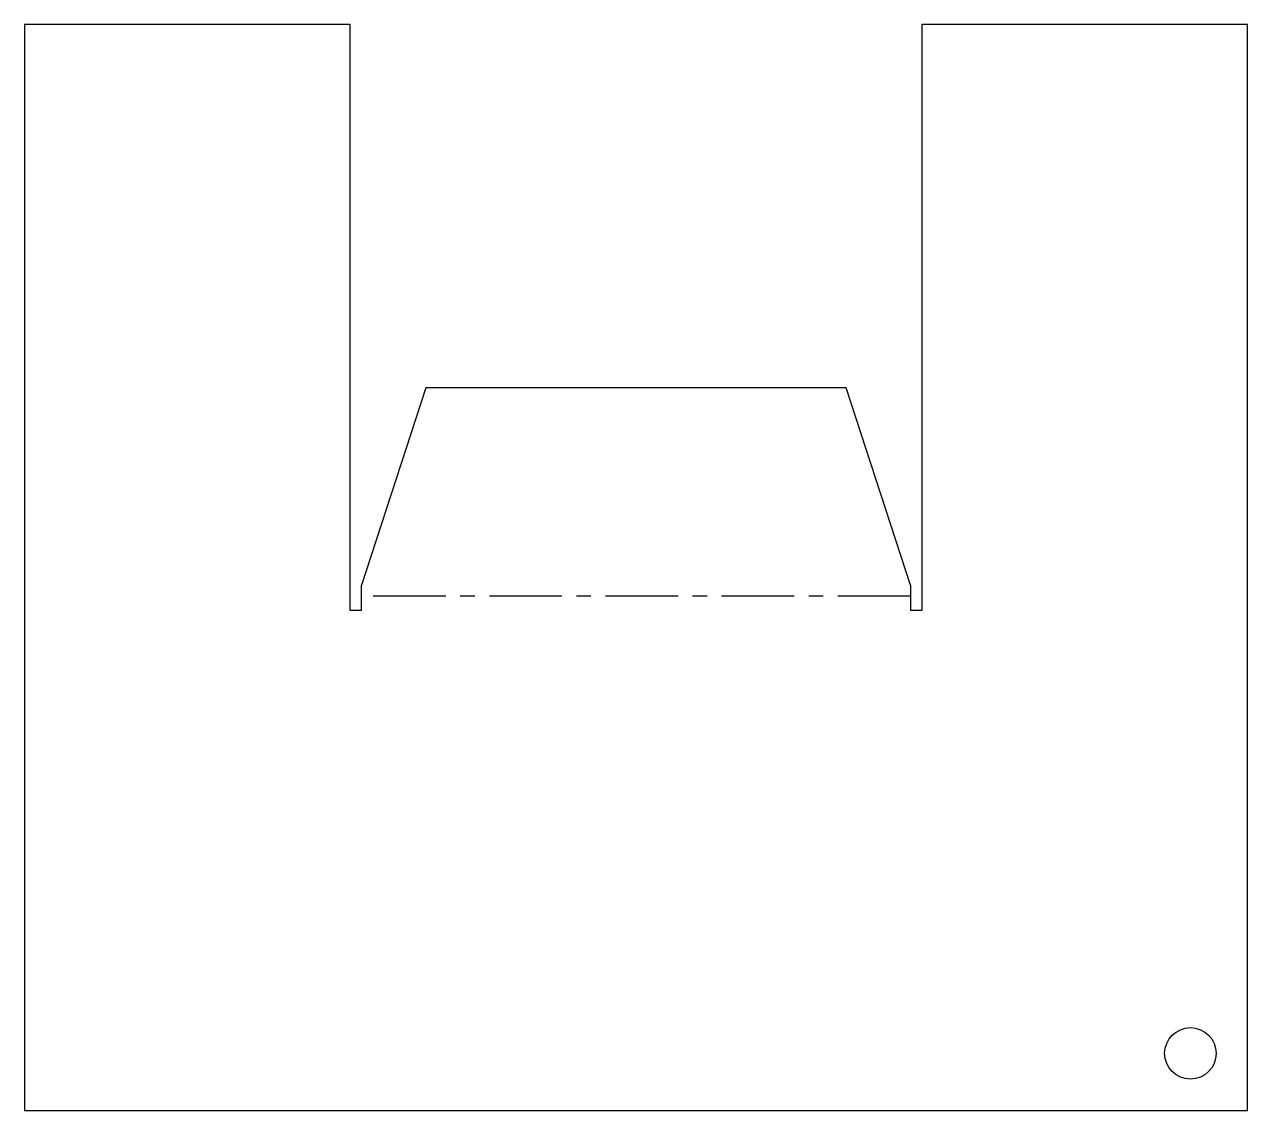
# Model space of a CAD drawing. Header units: millimetres. Extents: x -107 to 107, y -95 to 95.
import ezdxf

# ---------------------------------------------------------------- set-up
doc = ezdxf.new("R2010")
doc.units = ezdxf.units.MM
doc.linetypes.add('CENTERX2', pattern=[20.32, 12.7, -2.54, 2.54, -2.54])

msp = doc.modelspace()

# ---------------------------------------------------------------- linework, layer by layer
at = {"color": 7, "linetype": 'Continuous', "lineweight": 25}
for p, q in [((-107, 95), (-107, -95)), ((-50, 95), (-107, 95)), ((-50, -7.5), (-50, 95)), ((50, 95), (50, -7.5)), ((107, 95), (50, 95)), ((107, -95), (107, 95)), ((-36.79, 31.43), (-48, -3.07)), ((36.79, 31.43), (-36.79, 31.43)), ((48, -3.07), (36.79, 31.43)), ((-48, -7.5), (-48, -3.07)), ((48, -3.07), (48, -7.5)), ((-48, -7.5), (-50, -7.5)), ((50, -7.5), (48, -7.5)), ((-107, -95), (107, -95))]:
    msp.add_line(p, q, dxfattribs=at)
at = {"color": 7, "linetype": 'CENTERX2'}
msp.add_line((48, -5.04), (-48, -5.04), dxfattribs=at)
at = {"color": 7, "linetype": 'Continuous', "lineweight": 25}
msp.add_circle((97, -85), 4.5, dxfattribs=at)

doc.saveas('drawing.dxf')
